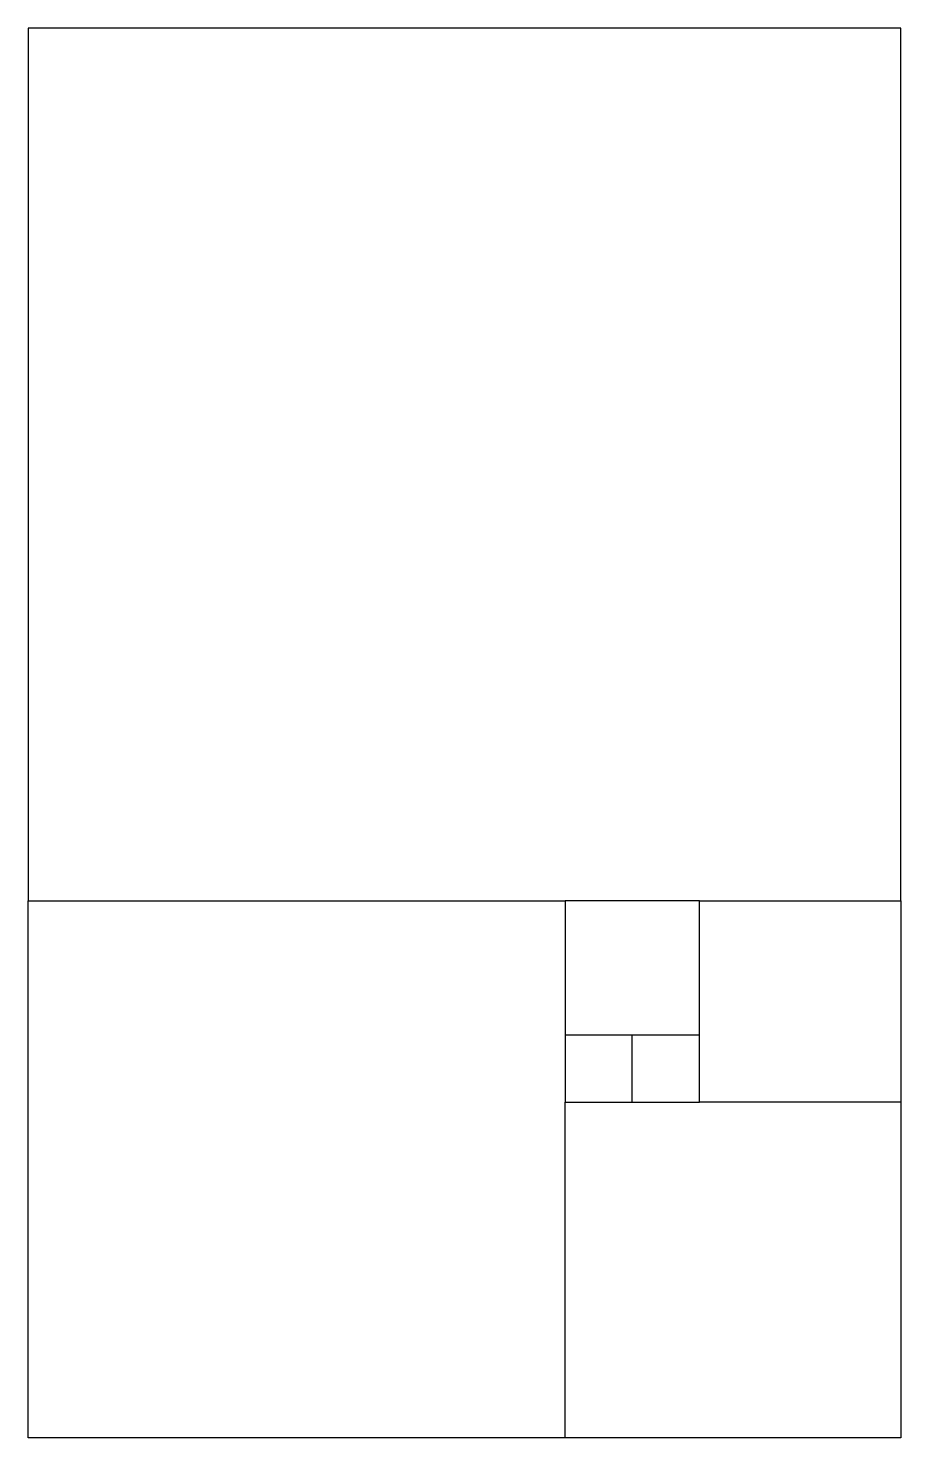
# Model space of a CAD drawing. Extents: x 100 to 230, y 40 to 250.
import ezdxf

# ---------------------------------------------------------------- set-up
doc = ezdxf.new("R2010")
doc.units = 0
doc.layers.get('0').update_dxf_attribs({"linetype": 'CONTINUOUS'})

msp = doc.modelspace()

# ---------------------------------------------------------------- linework, layer by layer
for p, q in [((230, 250), (100, 250)), ((100, 250), (100, 120)), ((230, 120), (230, 250)), ((100, 40), (100, 120)), ((100, 120), (180, 120)), ((200, 120), (180, 120)), ((180, 120), (180, 100)), ((200, 100), (200, 120)), ((200, 120), (230, 120)), ((230, 120), (230, 90)), ((200, 100), (180, 100)), ((180, 100), (180, 90)), ((190, 90), (190, 100)), ((200, 90), (200, 100)), ((180, 90), (200, 90)), ((180, 40), (180, 90)), ((230, 90), (200, 90)), ((230, 90), (230, 40)), ((180, 40), (100, 40)), ((230, 40), (180, 40))]:
    msp.add_line(p, q)

doc.saveas('drawing.dxf')
